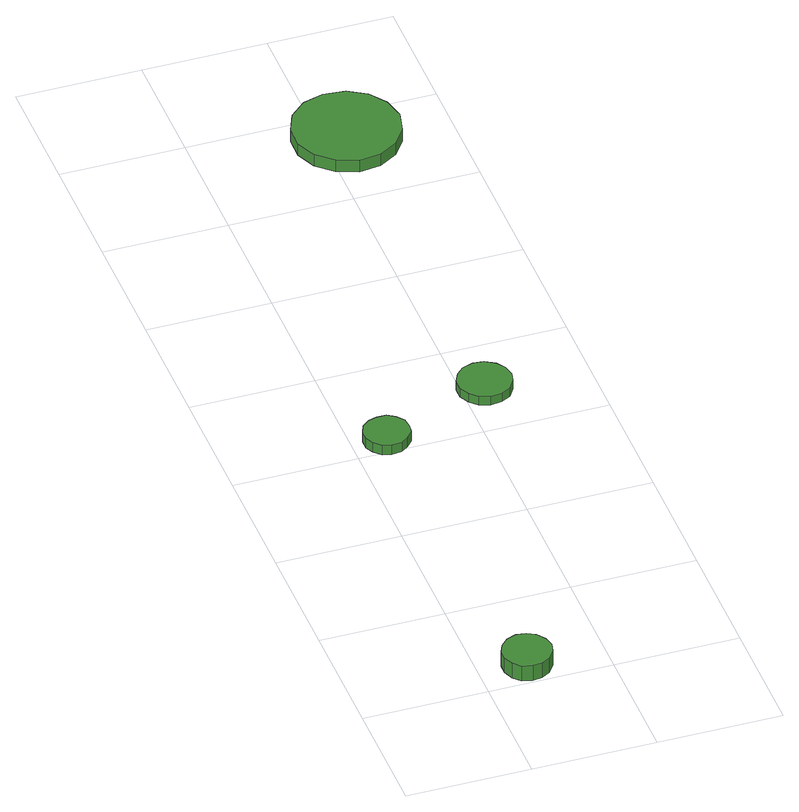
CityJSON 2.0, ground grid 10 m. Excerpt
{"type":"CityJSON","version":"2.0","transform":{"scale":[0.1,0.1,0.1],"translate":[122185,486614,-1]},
"CityObjects":{
"tree1":{"type":"SolitaryVegetationObject","attributes":{"function":"something"},"geometry":[{"type":"MultiSurface","lod":"1","boundaries":[[[0,1,2,3,4,5,6,7,8,9,10,11,12,13,14]],[[15,16,17,18,19,20,21,22,23,24,25,26,27,28,29]],[[0,29,28,1]],[[1,28,27,2]],[[2,27,26,3]],[[3,26,25,4]],[[4,25,24,5]],[[5,24,23,6]],[[6,23,22,7]],[[7,22,21,8]],[[8,21,20,9]],[[9,20,19,10]],[[10,19,18,11]],[[11,18,17,12]],[[12,17,16,13]],[[13,16,15,14]],[[14,15,29,0]]]}]},
"tree2":{"type":"SolitaryVegetationObject","attributes":{"function":"something"},"geometry":[{"type":"MultiSurface","lod":"1","boundaries":[[[30,31,32,33,34,35,36,37,38,39,40,41,42,43,44]],[[45,46,47,48,49,50,51,52,53,54,55,56,57,58,59]],[[30,59,58,31]],[[31,58,57,32]],[[32,57,56,33]],[[33,56,55,34]],[[34,55,54,35]],[[35,54,53,36]],[[36,53,52,37]],[[37,52,51,38]],[[38,51,50,39]],[[39,50,49,40]],[[40,49,48,41]],[[41,48,47,42]],[[42,47,46,43]],[[43,46,45,44]],[[44,45,59,30]]]}]},
"tree3":{"type":"SolitaryVegetationObject","attributes":{"function":"something"},"geometry":[{"type":"MultiSurface","lod":"1","boundaries":[[[60,61,62,63,64,65,66,67,68,69,70,71,72,73,74]],[[75,76,77,78,79,80,81,82,83,84,85,86,87,88,89]],[[60,89,88,61]],[[61,88,87,62]],[[62,87,86,63]],[[63,86,85,64]],[[64,85,84,65]],[[65,84,83,66]],[[66,83,82,67]],[[67,82,81,68]],[[68,81,80,69]],[[69,80,79,70]],[[70,79,78,71]],[[71,78,77,72]],[[72,77,76,73]],[[73,76,75,74]],[[74,75,89,60]]]}]},
"tree4":{"type":"SolitaryVegetationObject","attributes":{"function":"something"},"geometry":[{"type":"MultiSurface","lod":"1","boundaries":[[[90,91,92,93,94,95,96,97,98,99,100,101,102,103,104]],[[105,106,107,108,109,110,111,112,113,114,115,116,117,118,119]],[[90,119,118,91]],[[91,118,117,92]],[[92,117,116,93]],[[93,116,115,94]],[[94,115,114,95]],[[95,114,113,96]],[[96,113,112,97]],[[97,112,111,98]],[[98,111,110,99]],[[99,110,109,100]],[[100,109,108,101]],[[101,108,107,102]],[[102,107,106,103]],[[103,106,105,104]],[[104,105,119,90]]]}]}
},
"vertices":[
[58,22,21],[56,30,21],[51,37,21],[44,41,21],[36,42,21],[28,39,21],[22,33,21],[19,26,21],[19,18,21],[22,10,21],[28,4,21],[36,2,21],[44,3,21],[51,7,21],[56,14,21],[56,14,7],[51,7,7],[44,3,7],[36,2,7],[28,4,7],[22,10,7],[19,18,7],[19,26,7],[22,33,7],[28,39,7],[36,42,7],[44,41,7],[51,37,7],[56,30,7],[58,22,7],
[45,313,17],[44,321,17],[39,327,17],[33,331,17],[25,331,17],[18,329,17],[12,324,17],[9,317,17],[9,309,17],[12,303,17],[18,297,17],[25,295,17],[33,296,17],[39,300,17],[44,306,17],[44,306,8],[39,300,8],[33,296,8],[25,295,8],[18,297,8],[12,303,8],[9,309,8],[9,317,8],[12,324,8],[18,329,8],[25,331,8],[33,331,8],[39,327,8],[44,321,8],[45,313,8],
[139,349,16],[137,358,16],[132,365,16],[124,370,16],[115,371,16],[106,368,16],[100,362,16],[96,354,16],[96,345,16],[100,337,16],[106,331,16],[115,328,16],[124,329,16],[132,333,16],[137,341,16],[137,341,8],[132,333,8],[124,329,8],[115,328,8],[106,331,8],[100,337,8],[96,345,8],[96,354,8],[100,362,8],[106,368,8],[115,371,8],[124,370,8],[132,365,8],[137,358,8],[139,349,8],
[160,669,21],[156,686,21],[146,700,21],[131,709,21],[113,711,21],[96,706,21],[83,694,21],[76,678,21],[76,660,21],[83,644,21],[96,632,21],[113,626,21],[131,628,21],[146,637,21],[156,651,21],[156,651,10],[146,637,10],[131,628,10],[113,626,10],[96,632,10],[83,644,10],[76,660,10],[76,678,10],[83,694,10],[96,706,10],[113,711,10],[131,709,10],[146,700,10],[156,686,10],[160,669,10]
]}
